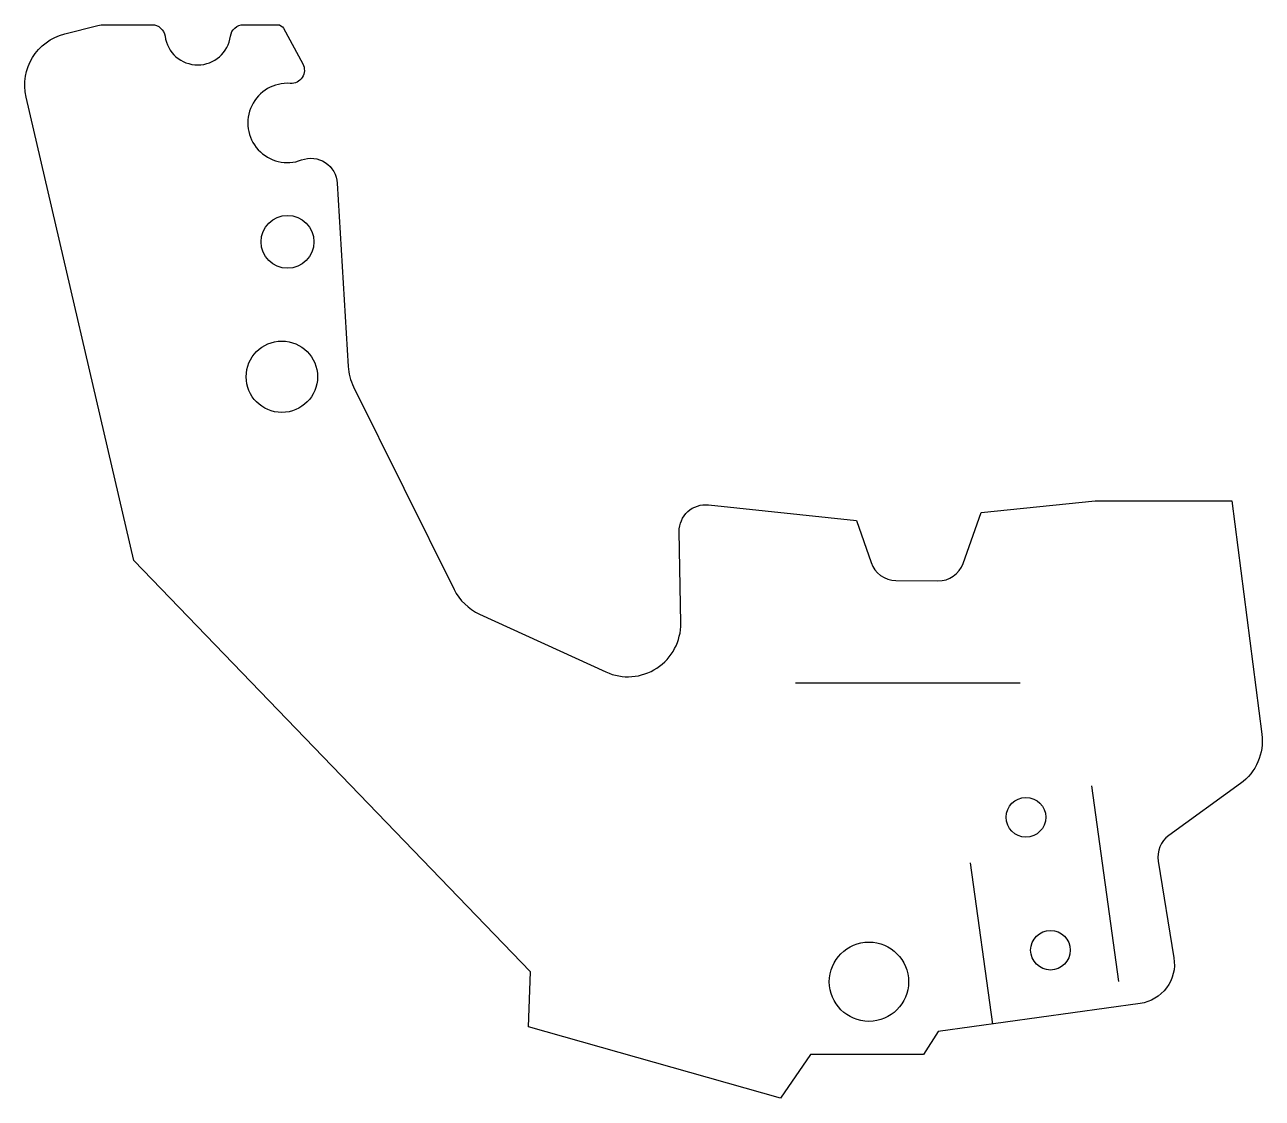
# Model space of a CAD drawing. Header units: millimetres. Extents: x -33.9 to 12.9, y -48.4 to -7.8.
import ezdxf

# ---------------------------------------------------------------- set-up
doc = ezdxf.new("R2010")
doc.units = ezdxf.units.MM
doc.layers.get('0').update_dxf_attribs({"linetype": 'CONTINUOUS'})

msp = doc.modelspace()

# ---------------------------------------------------------------- linework, layer by layer
for p, q in [((3.718, -32.699), (-4.775, -32.699)), ((6.415, -36.582), (7.44, -43.993)), ((1.827, -39.497), (2.672, -45.604))]:
    msp.add_line(p, q)
msp.add_lwpolyline([(-14.801, -43.621), (-29.814, -28.063), (-33.888, -10.521, -0.409192), (-32.426, -8.128), (-31.175, -7.815, -0.061424), (-30.932, -7.785), (-29.129, -7.785, -0.376081), (-28.633, -8.219, 0.876072), (-26.155, -8.219, -0.376081), (-25.659, -7.785), (-24.373, -7.785, -0.275301), (-24.153, -7.916), (-23.422, -9.267, -0.591405), (-23.896, -10.004, 1.242536), (-23.469, -12.903, -0.505749), (-22.117, -13.779), (-21.704, -20.714, 0.100562), (-21.499, -21.484), (-17.694, -29.157, 0.171937), (-16.735, -30.087), (-11.951, -32.277, 0.551946), (-9.119, -30.424), (-9.179, -26.964, -0.450454), (-8.074, -25.953), (-2.468, -26.543), (-1.921, -28.14, 0.318098), (-0.984, -28.816), (0.61, -28.83, 0.319205), (1.56, -28.167), (2.251, -26.238), (6.558, -25.8), (11.735, -25.8), (12.864, -34.629, -0.274395), (12.053, -36.503), (9.345, -38.464, 0.283359), (8.944, -39.434), (9.537, -43.096, -0.420978), (8.262, -44.822), (0.616, -45.879), (0.061, -46.75), (-4.216, -46.75), (-5.346, -48.408), (-14.875, -45.71)], format="xyb", close=True)
for centre, radius in [((-24, -16), 1), ((-24.213, -21.105), 1.35), ((3.94, -37.777), 0.75), ((4.868, -42.805), 0.75), ((-2, -44), 1.5)]:
    msp.add_circle(centre, radius)

doc.saveas('drawing.dxf')
